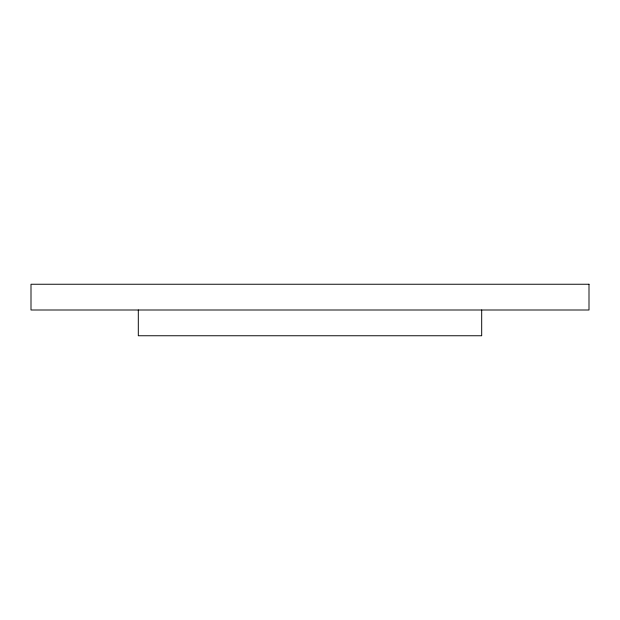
<?xml version="1.0" encoding="UTF-8"?>
<svg xmlns="http://www.w3.org/2000/svg" width="620" height="620" viewBox="0 0 620 620"><rect width="100%" height="100%" fill="white"/><g stroke="black" fill="none" stroke-linecap="round" stroke-linejoin="round"><path stroke-width="0.93" d="M481.693 310L481.693 335.753L138.306 335.753L138.306 310M589 284.247L31 284.247L31 310L589 310L589 284.247"/></g></svg>
